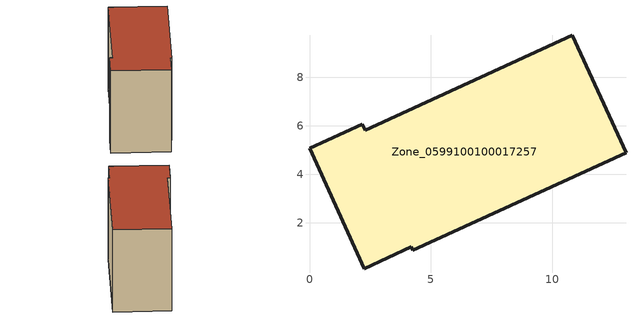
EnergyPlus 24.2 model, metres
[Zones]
Zone_0599100100017257
 floor ground (C_G): 2.26,0.11 0,5.08 2.18,6.07 2.3,5.83 10.83,9.74 13.04,4.89 4.25,0.88 4.2,1.01 z0
 wall outside (C_F): 2.3,5.83 2.18,6.07 0,5.08 2.26,0.11 4.2,1.01 4.25,0.88 13.04,4.89 10.83,9.74 2.3,5.83 z0:8.48
 roof outside (C_R): 2.26,0.11 4.2,1.01 4.25,0.88 13.04,4.89 10.83,9.74 2.3,5.83 2.18,6.07 0,5.08 z8.48
[BUILDING]
Pand.0599100100017257: North Axis=0; Terrain=City; Loads Convergence Tolerance Value=0.04; Temperature Convergence Tolerance Value=0.4; Solar Distribution=FullExterior; Maximum Number of Warmup Days=25; Minimum Number of Warmup Days=1
[Site:Location]
Rotterdam.The.Hague.AP_ZH_NLD Design_Conditions: Latitude=51.96; Longitude=4.45; Time Zone=1; Elevation=-4.5
[SITE:GROUNDTEMPERATURE:BUILDINGSURFACE]
18, 18, 18, 18, 18, 18, 18, 18, 18, 18, 18, 18
[MATERIAL] Thermal Absorptance=0.9; Solar Absorptance=0.7; Visible Absorptance=0.7
Name | Roughness | Thickness | Conductivity | Density | Specific Heat
G.TC.2015-2018 | MediumSmooth | 0.15 | 0.0428571 | 540 | 1210
F.TC.2015-2018 | Rough | 0.3 | 0.0666667 | 1920 | 840
R.TC.2015-2018 | MediumRough | 0.2 | 0.0333333 | 1500 | 1000
[CONSTRUCTION]
C_G: G.TC.2015-2018
C_F: F.TC.2015-2018
C_R: R.TC.2015-2018
[ZONE]
Zone_0599100100017257: Type=1; Multiplier=1; Ceiling Height=Autocalculate; Volume=Autocalculate; Floor Area=autocalculate; Part of Total Floor Area=Yes
[ZONEINFILTRATION:DESIGNFLOWRATE]
Infil_Zone_0599100100017257: Zone or ZoneList or Space or SpaceList=Zone_0599100100017257; Schedule=AlwaysOn; Design Flow Rate Calculation Method=Flow/Area; Flow Rate per Floor Area=0.0015; Constant Term Coefficient=1; Temperature Term Coefficient=0; Velocity Term Coefficient=0; Velocity Squared Term Coefficient=0
[HVACTEMPLATE:ZONE:IDEALLOADSAIRSYSTEM]
Zone_0599100100017257: Maximum Heating Supply Air Temperature=50; Minimum Cooling Supply Air Temperature=13; Maximum Heating Supply Air Humidity Ratio=0.0156; Minimum Cooling Supply Air Humidity Ratio=0.0077; Heating Limit=NoLimit; Cooling Limit=NoLimit; Dehumidification Control Type=ConstantSensibleHeatRatio; Cooling Sensible Heat Ratio=0.7; Dehumidification Setpoint=60; Humidification Control Type=None; Humidification Setpoint=30; Outdoor Air Method=None; Outdoor Air Flow Rate per Person=0.00944; Outdoor Air Flow Rate per Zone Floor Area=0; Outdoor Air Flow Rate per Zone=0; Demand Controlled Ventilation Type=None; Outdoor Air Economizer Type=NoEconomizer; Heat Recovery Type=None; Sensible Heat Recovery Effectiveness=0.7; Latent Heat Recovery Effectiveness=0.65
[ZONECONTROL:THERMOSTAT]
ThermostatControl_Zone_0599100100017257: Zone or ZoneList=Zone_0599100100017257; Control Type Schedule=DualSetpointControlType; Control 1=Thermostat_Zone_0599100100017257; Temperature Difference Between Cutout And Setpoint=0
[THERMOSTATSETPOINT:DUALSETPOINT]
Thermostat_Zone_0599100100017257: Heating Setpoint Temperature Schedule=HeatingSetpoint_Zone_0599100100017257; Cooling Setpoint Temperature Schedule=CoolingSetpoint_Zone_0599100100017257
[SCHEDULE:COMPACT]
HeatingSetpoint_Zone_0599100100017257: Through: 12/31, For: AllDays, Until: 24:00, 21
CoolingSetpoint_Zone_0599100100017257: Through: 12/31, For: AllDays, Until: 24:00, 24
DualSetpointControlType: Through: 12/31, For: AllDays, Until: 24:00, 4
AlwaysOn: Through: 12/31, For: AllDays, Until: 24:00, 1
